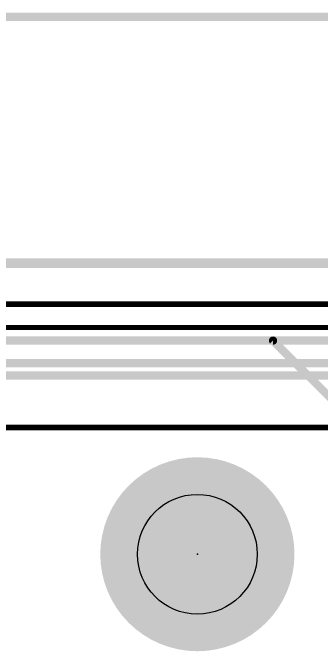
# Model space of a CAD drawing. Extents: x -5 to 103, y -6 to 58.
# Drawn here: x 15.82 to 25.34, y 34.99 to 54.74 of the extents above; entities that cross this region are included whole.
import ezdxf

# ---------------------------------------------------------------- set-up
doc = ezdxf.new("R2010")
doc.units = 0
for name, color, linetype in [('1', 12, 'CONTINUOUS'), ('16', 132, 'CONTINUOUS'), ('20', 31, 'CONTINUOUS'), ('23', 53, 'CONTINUOUS')]:
    doc.layers.add(name, color=color, linetype=linetype)

# ---------------------------------------------------------------- blocks, each defined once
blk = doc.blocks.new('PIE')
at = {"const_width": 0.5}
blk.add_lwpolyline([(0, -0.25, 1), (0, 0.25, 1), (0, -0.25)], format="xyb", dxfattribs=at)

msp = doc.modelspace()

# ---------------------------------------------------------------- linework, layer by layer
at = {"layer": '1'}
for points, const_width in [([(102.87, 54.61), (-5.08, 54.61)], 0.254), ([(7.62, 45.72), (82.55, 45.72)], 0.1778), ([(80.4545, 44.5968), (9.0368, 44.5968)], 0.254), ([(79.5457, 43.8983), (10.414, 43.8983)], 0.254), ([(71.628, 43.5173), (10.5718, 43.5173)], 0.254), ([(77.47, 41.91), (11.43, 41.91)], 0.1778)]:
    msp.add_lwpolyline(points, dxfattribs=dict(at, const_width=const_width))
at = {"layer": '16'}
for points, const_width in [([(100.33, 46.99), (-1.27, 46.99)], 0.3048), ([(9.017, 44.5968), (23.8562, 44.5968)], 0.254), ([(23.8562, 44.5968), (25.781, 42.672)], 0.254)]:
    msp.add_lwpolyline(points, dxfattribs=dict(at, const_width=const_width))
at = {"layer": '16', "const_width": 0.127}
for points in [[(23.9011, 44.6417, 1), (23.8113, 44.5519)], [(23.8562, 44.5333, 1), (23.8562, 44.6603)]]:
    msp.add_lwpolyline(points, format="xyb", dxfattribs=at)
at = {"layer": '20', "const_width": 0.1524}
msp.add_lwpolyline([(5, 45), (95, 45)], dxfattribs=at)
at = {"layer": '20'}
msp.add_circle((21.519, 37.9884), 1.85, dxfattribs=at)
at = {"layer": '23'}
msp.add_point((21.519, 37.9884), dxfattribs=at)

# ---------------------------------------------------------------- block references
at = {"layer": '1', "xscale": 6, "yscale": 6}
msp.add_blockref('PIE', (21.519, 37.9884), dxfattribs=at)

doc.saveas('drawing.dxf')
